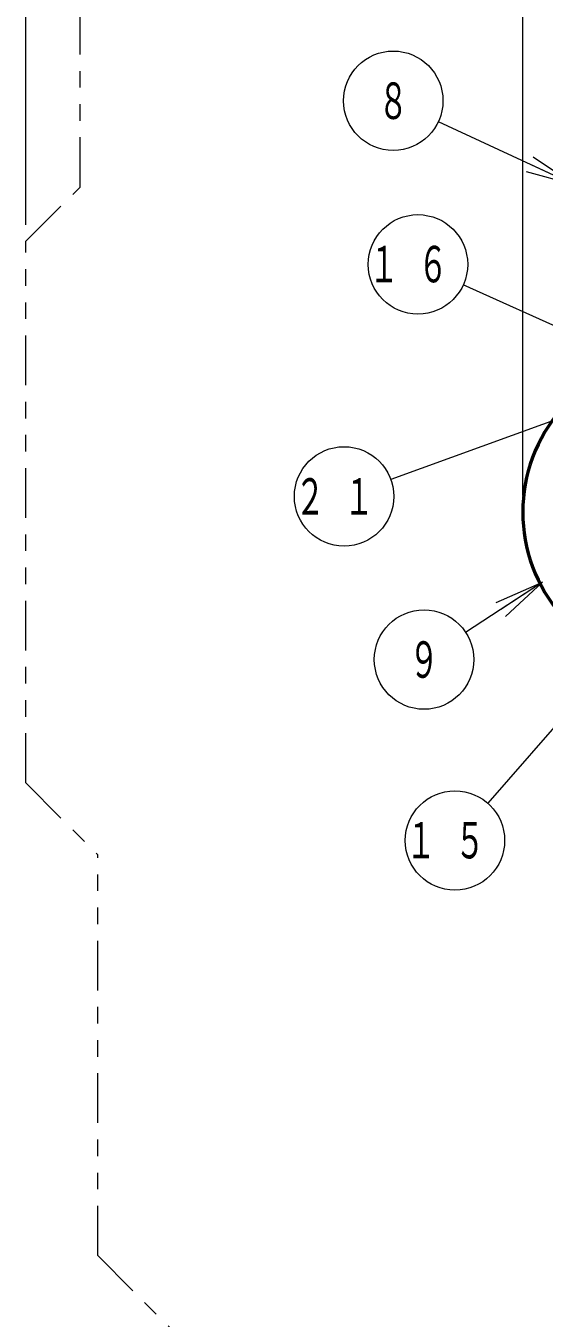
# Model space of a CAD drawing. Units: millimetres on the paper, scale 1:60. Extents: x -385 to 0, y -594 to 267.
# Drawn here: x -339 to -307.7, y 89.9 to 167.9 of the extents above; entities that cross this region are included whole.
import ezdxf
from ezdxf.enums import TextEntityAlignment as Align

# ---------------------------------------------------------------- set-up
doc = ezdxf.new("R2010")
doc.units = ezdxf.units.MM
doc.linetypes.add('USER3', pattern=[8, 3, -1, 1, -1, 1, -1])
doc.layers.add('LY_1', color=7, linetype='Continuous', lineweight=13)
doc.styles.add('ＭＳ ゴシック', font='')
doc.styles.get('ＭＳ ゴシック').set_extended_font_data('MS Gothic')

msp = doc.modelspace()

# ---------------------------------------------------------------- linework, layer by layer
at = {"layer": 'LY_1'}
for p, q in [((-338.971, 155.888), (-338.971, 259.867)), ((-338.971, 155.888), (-338.971, 251.993)), ((-308.971, 139.546), (-308.971, 251.993)), ((-308.971, 139.546), (-308.971, 251.993)), ((-305.825, 158.275), (-314.069, 162.105)), ((-308.335, 159.992), (-305.825, 158.275)), ((-305.825, 158.275), (-308.756, 159.085)), ((-305.825, 158.275), (-308.545, 159.539)), ((-304.637, 148.697), (-312.563, 152.264)), ((-294.936, 148.483), (-316.939, 140.515)), ((-307.783, 134.313), (-312.42, 131.289)), ((-310.569, 133.093), (-307.783, 134.313)), ((-307.783, 134.313), (-310.296, 132.674)), ((-307.783, 134.313), (-310.023, 132.256)), ((-304.637, 128.364), (-311.09, 120.989))]:
    msp.add_line(p, q, dxfattribs=at)
at = {"layer": 'LY_1', "linetype": 'USER3'}
for p, q in [((-335.696, 158.163), (-335.696, 181.895)), ((-338.971, 154.888), (-335.696, 158.163)), ((-338.971, 122.203), (-338.971, 154.888)), ((-338.971, 122.203), (-334.63, 117.862)), ((-334.63, 93.687), (-334.63, 117.862)), ((-334.63, 93.687), (-316.244, 75.301))]:
    msp.add_line(p, q, dxfattribs=at)
at = {"layer": 'LY_1'}
for centre in [(-316.79, 163.368), (-315.298, 153.496), (-319.76, 139.494), (-314.933, 129.65), (-313.065, 118.731)]:
    msp.add_circle(centre, 3, dxfattribs=at)
at = {"layer": 'LY_1', "color": 140, "lineweight": 50}
msp.add_arc((-299.516, 138.546), 9.455, 138.53318, 221.46682, dxfattribs=at)

# ---------------------------------------------------------------- texts
at = {"layer": 'LY_1', "style": 'ＭＳ ゴシック', "width": 0.6}
for s, p in [('８', (-316.79, 163.368)), ('９', (-314.933, 129.65))]:
    msp.add_text(s, height=2.199, dxfattribs=at).set_placement(p, align=Align.MIDDLE_CENTER)
at = {"layer": 'LY_1', "char_height": 2.199, "attachment_point": 5, "style": 'ＭＳ ゴシック'}
for s, insert in [('\\T1.64;\\W0.6;１６', (-315.298, 153.496)), ('\\T1.64;\\W0.6;２１', (-319.76, 139.494)), ('\\T1.64;\\W0.6;１５', (-313.065, 118.731))]:
    msp.add_mtext(s, dxfattribs=dict(at, insert=insert))

doc.saveas('drawing.dxf')
